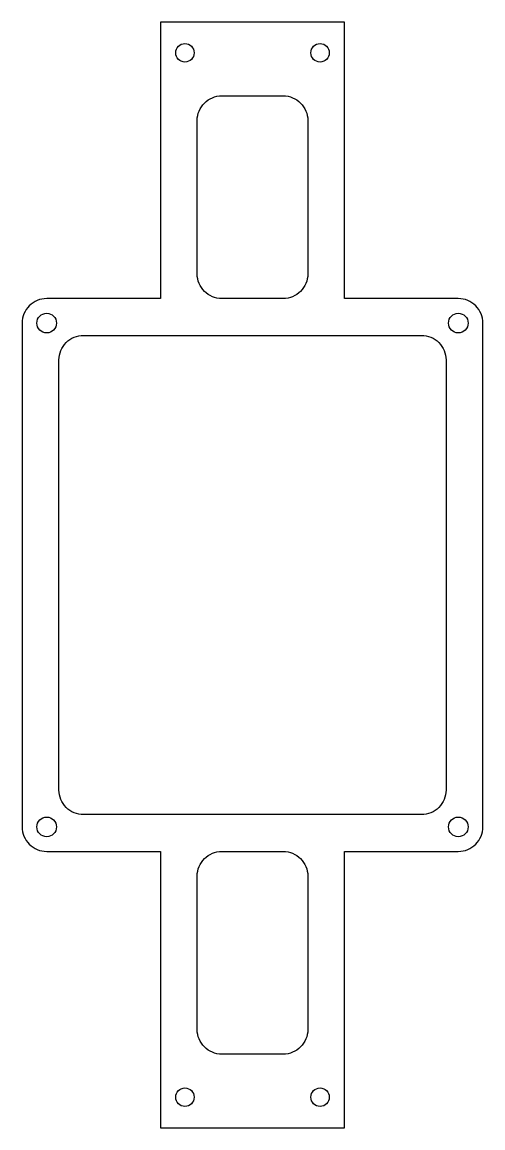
# Model space of a CAD drawing. Header units: inches. Extents: x -1.48 to 1.48, y -3.54 to 3.54.
import ezdxf

# ---------------------------------------------------------------- set-up
doc = ezdxf.new("R2010")
doc.units = ezdxf.units.IN
doc.header["$MEASUREMENT"] = 0

msp = doc.modelspace()

# ---------------------------------------------------------------- linework, layer by layer
for points in [[(-1.3189, 1.7717, 0.414214), (-1.4764, 1.6142), (-1.4764, -1.6142, 0.414214), (-1.3189, -1.7717), (-0.5906, -1.7717), (-0.5906, -3.5433), (0.5906, -3.5433), (0.5906, -1.7717), (1.3189, -1.7717, 0.414214), (1.4764, -1.6142), (1.4764, 1.6142, 0.414214), (1.3189, 1.7717), (0.5906, 1.7717), (0.5906, 3.5433), (-0.5906, 3.5433), (-0.5906, 1.7717)], [(-0.3543, 2.9134, -0.414214), (-0.1969, 3.0709), (0.1969, 3.0709, -0.414214), (0.3543, 2.9134), (0.3543, 1.9291, -0.414214), (0.1969, 1.7717), (-0.1969, 1.7717, -0.414214), (-0.3543, 1.9291)], [(1.2402, 1.378), (1.2402, -1.378, -0.414214), (1.0827, -1.5354), (-1.0827, -1.5354, -0.414214), (-1.2402, -1.378), (-1.2402, 1.378, -0.414214), (-1.0827, 1.5354), (1.0827, 1.5354, -0.414214)], [(0.1969, -1.7717, -0.414214), (0.3543, -1.9291), (0.3543, -2.9134, -0.414214), (0.1969, -3.0709), (-0.1969, -3.0709, -0.414214), (-0.3543, -2.9134), (-0.3543, -1.9291, -0.414214), (-0.1969, -1.7717)]]:
    msp.add_lwpolyline(points, format="xyb", close=True)
for centre, radius in [((-0.4331, 3.3465), 0.0591), ((0.4331, 3.3465), 0.0591), ((-1.3189, 1.6142), 0.063), ((1.3189, 1.6142), 0.063), ((-1.3189, -1.6142), 0.063), ((1.3189, -1.6142), 0.063), ((-0.4331, -3.3465), 0.0591), ((0.4331, -3.3465), 0.0591)]:
    msp.add_circle(centre, radius)

doc.saveas('drawing.dxf')
